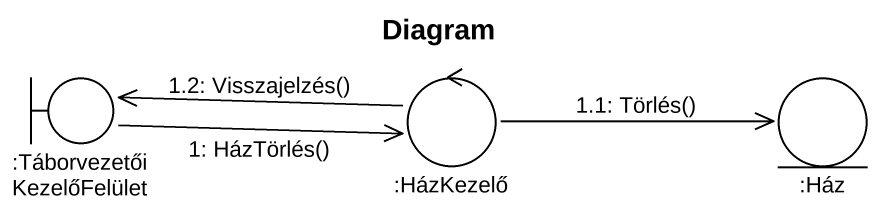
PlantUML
@startuml
title Diagram
boundary ":TáborvezetőiKezelőFelület" as TáborvezetőiKezelőFelület
control ":HázKezelő" as HázKezelő
entity ":Ház" as Ház
TáborvezetőiKezelőFelület -right-> HázKezelő : 1: HázTörlés()
HázKezelő -right-> Ház : 1.1: Törlés()
HázKezelő -left-> TáborvezetőiKezelőFelület : 1.2: Visszajelzés()
@enduml
